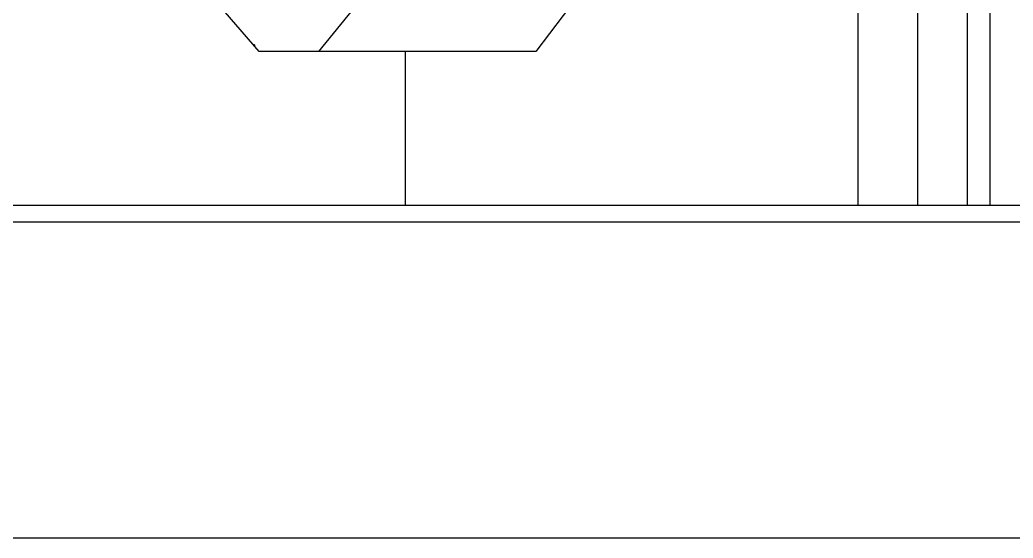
# Model space of a CAD drawing. Header units: millimetres. Extents: x -360063 to 84100, y -179792 to 59400.
# Drawn here: x 58440 to 59634, y 42700 to 43323 of the extents above; entities that cross this region are included whole.
import ezdxf

# ---------------------------------------------------------------- set-up
doc = ezdxf.new("R2010")
doc.units = ezdxf.units.MM
doc.header["$LTSCALE"] = 100
doc.layers.add('Visible', color=7, linetype='Continuous', lineweight=25)

msp = doc.modelspace()

# ---------------------------------------------------------------- linework, layer by layer
at = {"layer": 'Visible'}
for p, q in [((59605.5, 48965.17), (59605.5, 43100.17)), ((59447.24, 43100.17), (59447.24, 44600.17)), ((59518.53, 44600.17), (59518.53, 43100.17)), ((59578.73, 43100.17), (59578.73, 44600.17)), ((58727.38, 43285.17), (58470.48, 43585.17)), ((58799.32, 43285.17), (59041.76, 43585.17)), ((59287.85, 43585.17), (59059.87, 43285.17)), ((58721.95, 43293.17), (58720.53, 43293.17)), ((58721.95, 43293.17), (58721.95, 43291.52)), ((58903.54, 43285.17), (58727.38, 43285.17)), ((58903.54, 43100.17), (58903.54, 43285.17)), ((59059.87, 43285.17), (58903.54, 43285.17)), ((62779.48, 43100.17), (54994.03, 43100.17)), ((62893.48, 43080.17), (54994.03, 43080.17)), ((62893.48, 42700.17), (54994.03, 42700.17))]:
    msp.add_line(p, q, dxfattribs=at)

doc.saveas('drawing.dxf')
